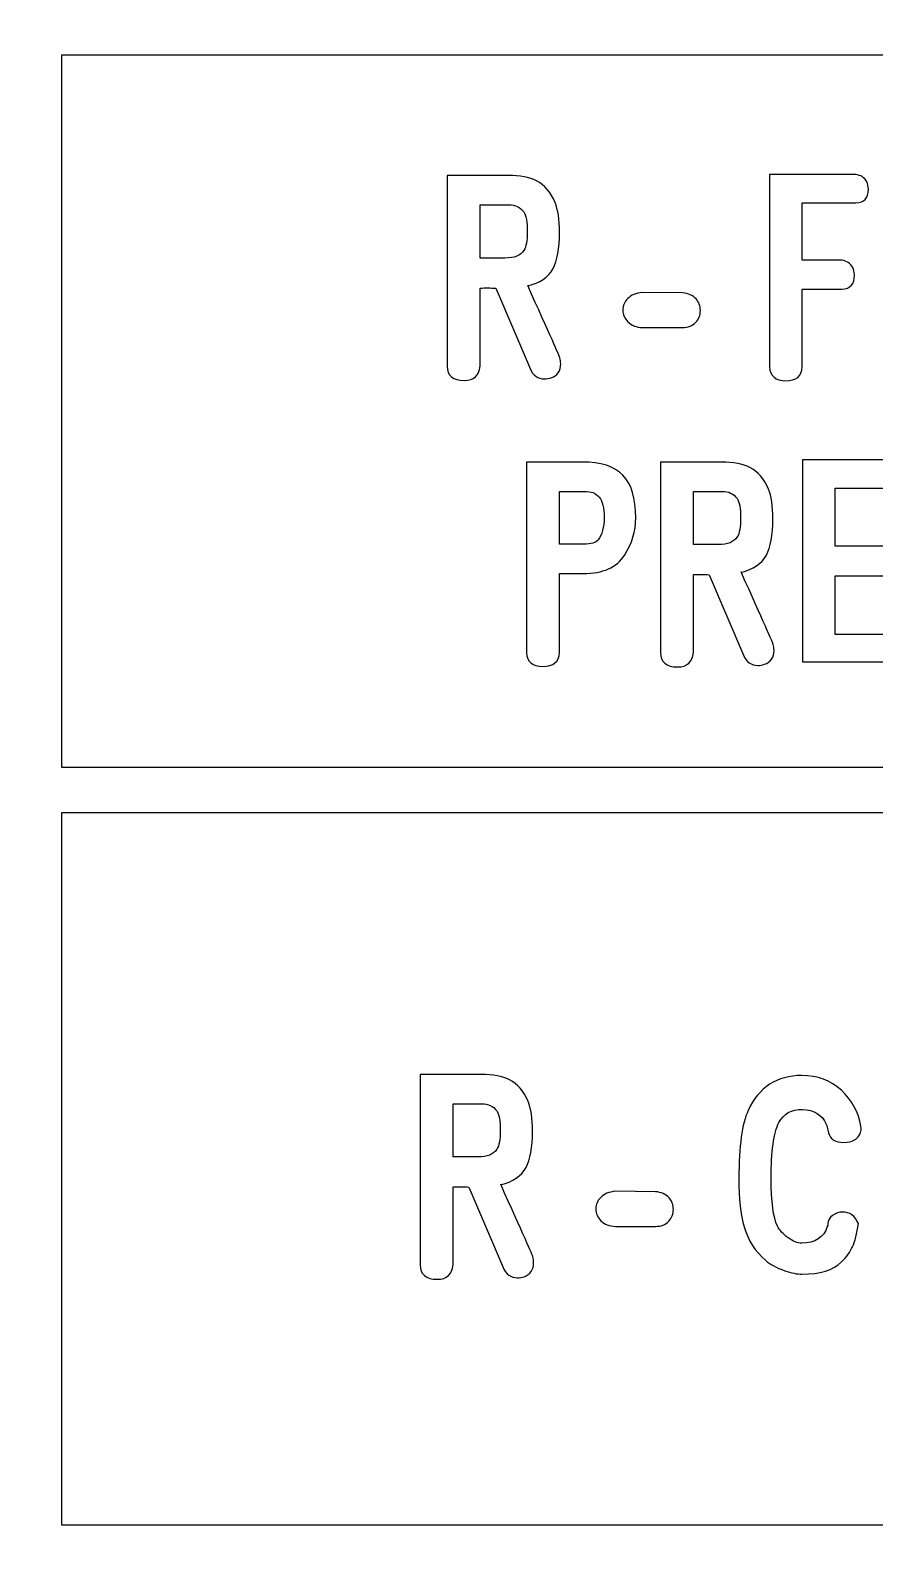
# Model space of a CAD drawing. Extents: x -224 to 225, y -79 to 79.
# Drawn here: x 152.49 to 165.25, y -57.31 to -34.39 of the extents above; entities that cross this region are included whole.
import ezdxf

# ---------------------------------------------------------------- set-up
doc = ezdxf.new("R2010")
doc.units = 0
doc.header["$MEASUREMENT"] = 0
doc.layers.add('PLAN_1', color=7, linetype='CONTINUOUS')

msp = doc.modelspace()

# ---------------------------------------------------------------- linework, layer by layer
at = {"layer": 'PLAN_1', "color": 250}
for points, knots in [([(223.9759, 78.3773), (223.9759, 78.3773), (80.9759, 78.3773), (80.9759, 78.3773), (80.9759, 78.3773), (80.4251, 78.3773), (79.9759, 77.9273), (79.9759, 77.3758), (79.9759, 77.3758), (79.9759, 77.3758), (79.9758, 71.3342), (79.9758, 71.3342), (79.9758, 71.3342), (79.9758, 70.7827), (80.4251, 70.3325), (80.9759, 70.3325), (80.9759, 70.3325), (80.9759, 70.3325), (84.7471, 70.3329), (84.7471, 70.3329), (84.7471, 70.3329), (84.7471, 70.3329), (84.7471, 70.3312), (84.7471, 70.3312), (84.7471, 70.3312), (84.7774, 70.3321), (84.8074, 70.3317), (84.8374, 70.3317), (84.8374, 70.3317), (88.2125, 70.3329), (90.9501, 67.5933), (90.9501, 64.2164), (90.9501, 64.2164), (90.9499, 60.8399), (88.2127, 58.101), (84.8374, 58.101), (84.8374, 58.101), (84.8072, 58.1014), (84.7774, 58.1018), (84.7474, 58.1024), (84.7474, 58.1024), (84.7474, 58.1024), (84.7471, 58.1014), (84.7471, 58.1014), (84.7471, 58.1014), (84.7471, 58.1014), (80.9759, 58.1014), (80.9759, 58.1014), (80.9759, 58.1014), (80.4251, 58.1014), (79.9759, 57.6514), (79.9759, 57.0999), (79.9759, 57.0999), (79.9759, 57.0999), (79.9758, -57.5), (79.9758, -57.5), (79.9758, -57.5), (79.9758, -58.0516), (80.4251, -58.5014), (80.9759, -58.5014), (80.9759, -58.5014), (80.9759, -58.5014), (84.7471, -58.5013), (84.7471, -58.5013), (84.7471, -58.5013), (84.7471, -58.5013), (84.7471, -58.502), (84.7471, -58.502), (84.7471, -58.502), (84.7774, -58.5013), (84.8074, -58.5014), (84.8374, -58.5014), (84.8374, -58.5014), (88.2125, -58.5013), (90.9501, -61.2399), (90.9501, -64.6167), (90.9501, -64.6167), (90.9499, -67.9901), (88.2177, -70.7272), (84.8467, -70.7321), (84.8467, -70.7321), (84.8397, -70.7321), (84.8338, -70.732), (84.8269, -70.7319), (84.8269, -70.7319), (84.8002, -70.7315), (84.7739, -70.7314), (84.7474, -70.7309), (84.7474, -70.7309), (84.7474, -70.7309), (84.7471, -70.7314), (84.7471, -70.7314), (84.7471, -70.7314), (84.7471, -70.7314), (80.9759, -70.7314), (80.9759, -70.7314), (80.9759, -70.7314), (80.4251, -70.7314), (79.9759, -71.181), (79.9759, -71.7325), (79.9759, -71.7325), (79.9759, -71.7325), (79.9758, -77.6209), (79.9758, -77.6209), (79.9758, -77.6209), (79.9758, -77.9033), (80.0791, -78.1466), (80.2822, -78.3424), (80.2822, -78.3424), (80.4854, -78.5379), (80.7318, -78.6325), (81.0136, -78.6218), (81.0136, -78.6218), (81.0136, -78.6218), (224.0136, -78.5346), (224.0136, -78.5346), (224.0136, -78.5346), (224.5508, -78.5142), (224.9758, -78.0725), (224.9758, -77.5342), (224.9758, -77.5342), (224.9758, -77.5342), (224.9758, -71.7378), (224.9758, -71.7378), (224.9758, -71.7378), (224.9758, -71.1866), (224.5266, -70.7368), (223.9758, -70.7368), (223.9758, -70.7368), (223.9758, -70.7368), (220.4778, -70.7365), (220.4778, -70.7365), (220.4778, -70.7365), (220.4778, -70.7365), (220.4778, -70.735), (220.4778, -70.735), (220.4778, -70.735), (220.4481, -70.7357), (220.4179, -70.7368), (220.3879, -70.7368), (220.3879, -70.7368), (217.0127, -70.7365), (214.2753, -67.9983), (214.2753, -64.6215), (214.2753, -64.6215), (214.2753, -61.2481), (217.0057, -58.5128), (220.3752, -58.506), (220.3752, -58.506), (220.381, -58.5058), (220.3857, -58.506), (220.3914, -58.5058), (220.3914, -58.5058), (220.4203, -58.5054), (220.4492, -58.5066), (220.4779, -58.5072), (220.4779, -58.5072), (220.4779, -58.5072), (220.4778, -58.505), (220.4778, -58.505), (220.4778, -58.505), (220.4778, -58.505), (223.9759, -58.505), (223.9759, -58.505), (223.9759, -58.505), (224.5267, -58.505), (224.9758, -58.0556), (224.9758, -57.5041), (224.9758, -57.5041), (224.9758, -57.5041), (224.9758, 57.096), (224.9758, 57.096), (224.9758, 57.096), (224.9758, 57.6478), (224.5266, 58.0971), (223.9758, 58.0971), (223.9758, 58.0971), (223.9758, 58.0971), (220.4778, 58.0973), (220.4778, 58.0973), (220.4778, 58.0973), (220.4778, 58.0973), (220.4778, 58.099), (220.4778, 58.099), (220.4778, 58.099), (220.4481, 58.0981), (220.4179, 58.0971), (220.3879, 58.0971), (220.3879, 58.0971), (217.0127, 58.0973), (214.2753, 60.8356), (214.2753, 64.2126), (214.2753, 64.2126), (214.2753, 67.5856), (217.0053, 70.3207), (220.3743, 70.3279), (220.3743, 70.3279), (220.3808, 70.3282), (220.386, 70.3279), (220.3923, 70.328), (220.3923, 70.328), (220.4209, 70.3288), (220.4495, 70.3274), (220.4779, 70.3268), (220.4779, 70.3268), (220.4779, 70.3268), (220.4778, 70.3291), (220.4778, 70.3291), (220.4778, 70.3291), (220.4778, 70.3291), (223.9759, 70.3291), (223.9759, 70.3291), (223.9759, 70.3291), (224.5267, 70.3291), (224.9758, 70.7785), (224.9758, 71.3299), (224.9758, 71.3299), (224.9758, 71.3299), (224.9758, 77.3759), (224.9758, 77.3759), (224.9758, 77.3759), (224.9758, 77.9276), (224.5265, 78.377), (223.9759, 78.3773)], [0, 0, 0, 0, 0.0175439, 0.0175439, 0.0175439, 0.0175439, 0.0350877, 0.0350877, 0.0350877, 0.0350877, 0.0526316, 0.0526316, 0.0526316, 0.0526316, 0.0701754, 0.0701754, 0.0701754, 0.0701754, 0.0877193, 0.0877193, 0.0877193, 0.0877193, 0.1052632, 0.1052632, 0.1052632, 0.1052632, 0.122807, 0.122807, 0.122807, 0.122807, 0.1403509, 0.1403509, 0.1403509, 0.1403509, 0.1578947, 0.1578947, 0.1578947, 0.1578947, 0.1754386, 0.1754386, 0.1754386, 0.1754386, 0.1929825, 0.1929825, 0.1929825, 0.1929825, 0.2105263, 0.2105263, 0.2105263, 0.2105263, 0.2280702, 0.2280702, 0.2280702, 0.2280702, 0.245614, 0.245614, 0.245614, 0.245614, 0.2631579, 0.2631579, 0.2631579, 0.2631579, 0.2807018, 0.2807018, 0.2807018, 0.2807018, 0.2982456, 0.2982456, 0.2982456, 0.2982456, 0.3157895, 0.3157895, 0.3157895, 0.3157895, 0.3333333, 0.3333333, 0.3333333, 0.3333333, 0.3508772, 0.3508772, 0.3508772, 0.3508772, 0.3684211, 0.3684211, 0.3684211, 0.3684211, 0.3859649, 0.3859649, 0.3859649, 0.3859649, 0.4035088, 0.4035088, 0.4035088, 0.4035088, 0.4210526, 0.4210526, 0.4210526, 0.4210526, 0.4385965, 0.4385965, 0.4385965, 0.4385965, 0.4561404, 0.4561404, 0.4561404, 0.4561404, 0.4736842, 0.4736842, 0.4736842, 0.4736842, 0.4912281, 0.4912281, 0.4912281, 0.4912281, 0.5087719, 0.5087719, 0.5087719, 0.5087719, 0.5263158, 0.5263158, 0.5263158, 0.5263158, 0.5438596, 0.5438596, 0.5438596, 0.5438596, 0.5614035, 0.5614035, 0.5614035, 0.5614035, 0.5789474, 0.5789474, 0.5789474, 0.5789474, 0.5964912, 0.5964912, 0.5964912, 0.5964912, 0.6140351, 0.6140351, 0.6140351, 0.6140351, 0.6315789, 0.6315789, 0.6315789, 0.6315789, 0.6491228, 0.6491228, 0.6491228, 0.6491228, 0.6666667, 0.6666667, 0.6666667, 0.6666667, 0.6842105, 0.6842105, 0.6842105, 0.6842105, 0.7017544, 0.7017544, 0.7017544, 0.7017544, 0.7192982, 0.7192982, 0.7192982, 0.7192982, 0.7368421, 0.7368421, 0.7368421, 0.7368421, 0.754386, 0.754386, 0.754386, 0.754386, 0.7719298, 0.7719298, 0.7719298, 0.7719298, 0.7894737, 0.7894737, 0.7894737, 0.7894737, 0.8070175, 0.8070175, 0.8070175, 0.8070175, 0.8245614, 0.8245614, 0.8245614, 0.8245614, 0.8421053, 0.8421053, 0.8421053, 0.8421053, 0.8596491, 0.8596491, 0.8596491, 0.8596491, 0.877193, 0.877193, 0.877193, 0.877193, 0.8947368, 0.8947368, 0.8947368, 0.8947368, 0.9122807, 0.9122807, 0.9122807, 0.9122807, 0.9298246, 0.9298246, 0.9298246, 0.9298246, 0.9473684, 0.9473684, 0.9473684, 0.9473684, 0.9649123, 0.9649123, 0.9649123, 0.9649123, 1, 1, 1, 1]), ([(101.9357, 69.1187), (101.9357, 69.1187), (203.0161, 69.1187), (203.0161, 69.1187), (203.0161, 69.1187), (203.0161, 69.1187), (203.0161, -69.3472), (203.0161, -69.3472), (203.0161, -69.3472), (203.0161, -69.3472), (101.9357, -69.3472), (101.9357, -69.3472), (101.9357, -69.3472), (101.9357, -69.3472), (101.9357, 69.1187), (101.9357, 69.1187)], [0, 0, 0, 0, 0.2, 0.2, 0.2, 0.2, 0.4, 0.4, 0.4, 0.4, 0.6, 0.6, 0.6, 0.6, 1, 1, 1, 1]), ([(152.9571, -34.7687), (152.9571, -34.7687), (177.016, -34.7687), (177.016, -34.7687), (177.016, -34.7687), (177.016, -34.7687), (177.016, -45.5231), (177.016, -45.5231), (177.016, -45.5231), (177.016, -45.5231), (152.9571, -45.5231), (152.9571, -45.5231), (152.9571, -45.5231), (152.9571, -45.5231), (152.9571, -34.7687), (152.9571, -34.7687)], [0, 0, 0, 0, 0.2, 0.2, 0.2, 0.2, 0.4, 0.4, 0.4, 0.4, 0.6, 0.6, 0.6, 0.6, 1, 1, 1, 1]), ([(152.9571, -46.2139), (152.9571, -46.2139), (177.016, -46.2139), (177.016, -46.2139), (177.016, -46.2139), (177.016, -46.2139), (177.016, -56.9683), (177.016, -56.9683), (177.016, -56.9683), (177.016, -56.9683), (152.9571, -56.9683), (152.9571, -56.9683), (152.9571, -56.9683), (152.9571, -56.9683), (152.9571, -46.2139), (152.9571, -46.2139)], [0, 0, 0, 0, 0.2, 0.2, 0.2, 0.2, 0.4, 0.4, 0.4, 0.4, 0.6, 0.6, 0.6, 0.6, 1, 1, 1, 1])]:
    msp.add_open_spline(points, degree=3, knots=knots, dxfattribs=at)
at = {"layer": 'PLAN_1', "color": 7}
for points, knots in [([(160.0437, -39.501), (160.0437, -39.501), (159.5273, -38.2868), (159.5273, -38.2868), (159.5273, -38.2868), (159.4448, -38.2831), (159.3652, -38.2824), (159.2889, -38.285), (159.2889, -38.285), (159.2889, -38.285), (159.289, -39.4635), (159.289, -39.4635), (159.289, -39.4635), (159.2757, -39.6078), (159.1955, -39.6798), (159.0486, -39.6798), (159.0486, -39.6798), (158.8753, -39.6798), (158.7893, -39.6079), (158.7918, -39.4635), (158.7918, -39.4635), (158.7918, -39.4635), (158.7919, -36.5844), (158.7919, -36.5844), (158.7919, -36.5844), (158.7919, -36.5844), (159.7137, -36.5844), (159.7137, -36.5844), (159.7137, -36.5844), (159.8923, -36.5844), (160.0352, -36.612), (160.142, -36.6665), (160.142, -36.6665), (160.2647, -36.7301), (160.3581, -36.8382), (160.4217, -36.9926), (160.4217, -36.9926), (160.4664, -37.1007), (160.4884, -37.2501), (160.4884, -37.4415), (160.4884, -37.4415), (160.4886, -37.6893), (160.456, -37.8724), (160.3918, -37.9908), (160.3918, -37.9908), (160.3207, -38.121), (160.1935, -38.2081), (160.0098, -38.2514), (160.0098, -38.2514), (160.0098, -38.2514), (160.008, -38.2456), (160.008, -38.2456), (160.008, -38.2456), (160.336, -38.972), (160.4986, -39.3371), (160.4961, -39.3408), (160.4961, -39.3408), (160.5033, -39.3681), (160.5069, -39.3962), (160.5069, -39.4248), (160.5069, -39.4248), (160.507, -39.5379), (160.4586, -39.6098), (160.3619, -39.641), (160.3619, -39.641), (160.327, -39.6517), (160.2946, -39.6575), (160.2634, -39.6575), (160.2634, -39.6575), (160.1618, -39.6575), (160.0886, -39.6054), (160.0437, -39.501)], [0, 0, 0, 0, 0.0526316, 0.0526316, 0.0526316, 0.0526316, 0.1052632, 0.1052632, 0.1052632, 0.1052632, 0.1578947, 0.1578947, 0.1578947, 0.1578947, 0.2105263, 0.2105263, 0.2105263, 0.2105263, 0.2631579, 0.2631579, 0.2631579, 0.2631579, 0.3157895, 0.3157895, 0.3157895, 0.3157895, 0.3684211, 0.3684211, 0.3684211, 0.3684211, 0.4210526, 0.4210526, 0.4210526, 0.4210526, 0.4736842, 0.4736842, 0.4736842, 0.4736842, 0.5263158, 0.5263158, 0.5263158, 0.5263158, 0.5789474, 0.5789474, 0.5789474, 0.5789474, 0.6315789, 0.6315789, 0.6315789, 0.6315789, 0.6842105, 0.6842105, 0.6842105, 0.6842105, 0.7368421, 0.7368421, 0.7368421, 0.7368421, 0.7894737, 0.7894737, 0.7894737, 0.7894737, 0.8421053, 0.8421053, 0.8421053, 0.8421053, 0.8947368, 0.8947368, 0.8947368, 0.8947368, 1, 1, 1, 1]), ([(164.1603, -36.9984), (164.1603, -36.9984), (164.1603, -37.8641), (164.1603, -37.8641), (164.1603, -37.8641), (164.1603, -37.8641), (164.7603, -37.8641), (164.7603, -37.8641), (164.7603, -37.8641), (164.7961, -37.8705), (164.827, -37.8814), (164.8531, -37.8978), (164.8531, -37.8978), (164.9155, -37.9374), (164.9472, -38.0009), (164.9478, -38.0874), (164.9478, -38.0874), (164.9493, -38.2238), (164.8868, -38.2958), (164.7603, -38.3035), (164.7603, -38.3035), (164.7603, -38.3035), (164.1603, -38.3034), (164.1603, -38.3034), (164.1603, -38.3034), (164.1603, -38.3034), (164.1603, -39.4769), (164.1603, -39.4769), (164.1603, -39.4769), (164.1513, -39.6175), (164.0674, -39.6867), (163.9072, -39.6854), (163.9072, -39.6854), (163.7555, -39.6841), (163.6746, -39.6148), (163.6631, -39.4769), (163.6631, -39.4769), (163.6631, -39.4769), (163.6632, -36.5717), (163.6632, -36.5717), (163.6632, -36.5717), (163.6632, -36.5717), (164.9709, -36.5717), (164.9709, -36.5717), (164.9709, -36.5717), (165.0064, -36.5756), (165.0375, -36.5853), (165.0635, -36.6017), (165.0635, -36.6017), (165.1259, -36.641), (165.1576, -36.7059), (165.1589, -36.7957), (165.1589, -36.7957), (165.159, -36.9272), (165.0959, -36.9946), (164.9707, -36.9984), (164.9707, -36.9984), (164.9707, -36.9984), (164.1603, -36.9984), (164.1603, -36.9984)], [0, 0, 0, 0, 0.0625, 0.0625, 0.0625, 0.0625, 0.125, 0.125, 0.125, 0.125, 0.1875, 0.1875, 0.1875, 0.1875, 0.25, 0.25, 0.25, 0.25, 0.3125, 0.3125, 0.3125, 0.3125, 0.375, 0.375, 0.375, 0.375, 0.4375, 0.4375, 0.4375, 0.4375, 0.5, 0.5, 0.5, 0.5, 0.5625, 0.5625, 0.5625, 0.5625, 0.625, 0.625, 0.625, 0.625, 0.6875, 0.6875, 0.6875, 0.6875, 0.75, 0.75, 0.75, 0.75, 0.8125, 0.8125, 0.8125, 0.8125, 0.875, 0.875, 0.875, 0.875, 1, 1, 1, 1]), ([(159.9482, -37.1337), (159.8935, -37.0632), (159.8184, -37.0276), (159.7231, -37.0276), (159.7231, -37.0276), (159.7231, -37.0276), (159.289, -37.0276), (159.289, -37.0276), (159.289, -37.0276), (159.289, -37.0276), (159.289, -37.8324), (159.289, -37.8324), (159.289, -37.8324), (159.289, -37.8324), (159.6615, -37.8324), (159.6615, -37.8324), (159.6615, -37.8324), (159.8065, -37.8324), (159.903, -37.7937), (159.95, -37.7168), (159.95, -37.7168), (159.9851, -37.6607), (160.0021, -37.5693), (160.0021, -37.4415), (160.0021, -37.4415), (160.0022, -37.2844), (159.9843, -37.1822), (159.9482, -37.1337)], [0, 0, 0, 0, 0.125, 0.125, 0.125, 0.125, 0.25, 0.25, 0.25, 0.25, 0.375, 0.375, 0.375, 0.375, 0.5, 0.5, 0.5, 0.5, 0.625, 0.625, 0.625, 0.625, 0.75, 0.75, 0.75, 0.75, 1, 1, 1, 1]), ([(161.7421, -38.8806), (161.6524, -38.8793), (161.5799, -38.8514), (161.524, -38.7968), (161.524, -38.7968), (161.4732, -38.7457), (161.4477, -38.6856), (161.4477, -38.6162), (161.4477, -38.6162), (161.4478, -38.5495), (161.4719, -38.4922), (161.5202, -38.4445), (161.5202, -38.4445), (161.5724, -38.3911), (161.6467, -38.3606), (161.742, -38.3518), (161.742, -38.3518), (161.742, -38.3518), (162.3511, -38.3574), (162.3511, -38.3574), (162.3511, -38.3574), (162.4368, -38.3651), (162.5042, -38.3956), (162.5538, -38.4491), (162.5538, -38.4491), (162.5978, -38.4974), (162.6193, -38.5551), (162.6193, -38.6239), (162.6193, -38.6239), (162.6194, -38.693), (162.5964, -38.7529), (162.5506, -38.8024), (162.5506, -38.8024), (162.4999, -38.8558), (162.433, -38.8819), (162.351, -38.8806), (162.351, -38.8806), (162.351, -38.8806), (161.7421, -38.8806), (161.7421, -38.8806)], [0, 0, 0, 0, 0.0909091, 0.0909091, 0.0909091, 0.0909091, 0.1818182, 0.1818182, 0.1818182, 0.1818182, 0.2727273, 0.2727273, 0.2727273, 0.2727273, 0.3636364, 0.3636364, 0.3636364, 0.3636364, 0.4545455, 0.4545455, 0.4545455, 0.4545455, 0.5454545, 0.5454545, 0.5454545, 0.5454545, 0.6363636, 0.6363636, 0.6363636, 0.6363636, 0.7272727, 0.7272727, 0.7272727, 0.7272727, 0.8181818, 0.8181818, 0.8181818, 0.8181818, 1, 1, 1, 1]), ([(161.4756, -42.3169), (161.3554, -42.5046), (161.1462, -42.598), (160.85, -42.598), (160.85, -42.598), (160.85, -42.598), (160.4884, -42.598), (160.4884, -42.598), (160.4884, -42.598), (160.4884, -42.598), (160.4884, -43.7925), (160.4884, -43.7925), (160.4884, -43.7925), (160.482, -43.9316), (160.398, -44.001), (160.2372, -44.001), (160.2372, -44.001), (160.0796, -44.001), (159.9975, -43.9318), (159.9911, -43.7925), (159.9911, -43.7925), (159.9911, -43.7925), (159.9911, -40.9129), (159.9911, -40.9129), (159.9911, -40.9129), (159.9911, -40.9129), (160.8279, -40.9129), (160.8279, -40.9129), (160.8279, -40.9129), (161.1133, -40.9129), (161.3204, -40.979), (161.4488, -41.1113), (161.4488, -41.1113), (161.5772, -41.2434), (161.6414, -41.459), (161.6414, -41.7584), (161.6414, -41.7584), (161.6415, -41.9579), (161.5861, -42.1442), (161.4756, -42.3169)], [0, 0, 0, 0, 0.0909091, 0.0909091, 0.0909091, 0.0909091, 0.1818182, 0.1818182, 0.1818182, 0.1818182, 0.2727273, 0.2727273, 0.2727273, 0.2727273, 0.3636364, 0.3636364, 0.3636364, 0.3636364, 0.4545455, 0.4545455, 0.4545455, 0.4545455, 0.5454545, 0.5454545, 0.5454545, 0.5454545, 0.6363636, 0.6363636, 0.6363636, 0.6363636, 0.7272727, 0.7272727, 0.7272727, 0.7272727, 0.8181818, 0.8181818, 0.8181818, 0.8181818, 1, 1, 1, 1]), ([(163.2695, -43.8292), (163.2695, -43.8292), (162.7533, -42.6153), (162.7533, -42.6153), (162.7533, -42.6153), (162.6706, -42.6114), (162.5911, -42.6107), (162.5148, -42.6133), (162.5148, -42.6133), (162.5148, -42.6133), (162.5148, -43.7918), (162.5148, -43.7918), (162.5148, -43.7918), (162.5015, -43.9362), (162.4214, -44.0081), (162.2745, -44.0081), (162.2745, -44.0081), (162.1011, -44.0081), (162.0152, -43.9362), (162.0177, -43.7918), (162.0177, -43.7918), (162.0177, -43.7918), (162.0177, -40.9129), (162.0177, -40.9129), (162.0177, -40.9129), (162.0177, -40.9129), (162.9395, -40.9129), (162.9395, -40.9129), (162.9395, -40.9129), (163.1183, -40.9129), (163.2611, -40.9403), (163.3679, -40.9948), (163.3679, -40.9948), (163.4907, -41.0583), (163.584, -41.1665), (163.6476, -41.3209), (163.6476, -41.3209), (163.6922, -41.4289), (163.7143, -41.5784), (163.7143, -41.7698), (163.7143, -41.7698), (163.7144, -42.0176), (163.6819, -42.2007), (163.6177, -42.3191), (163.6177, -42.3191), (163.5465, -42.4493), (163.4194, -42.5364), (163.2357, -42.5797), (163.2357, -42.5797), (163.2357, -42.5797), (163.234, -42.5739), (163.234, -42.5739), (163.234, -42.5739), (163.562, -43.3005), (163.7245, -43.6653), (163.722, -43.6691), (163.722, -43.6691), (163.7291, -43.6964), (163.7328, -43.7245), (163.7328, -43.7531), (163.7328, -43.7531), (163.7328, -43.8661), (163.6845, -43.9381), (163.5878, -43.9693), (163.5878, -43.9693), (163.553, -43.9799), (163.5205, -43.9858), (163.4893, -43.9858), (163.4893, -43.9858), (163.3877, -43.9858), (163.3145, -43.9337), (163.2695, -43.8292)], [0, 0, 0, 0, 0.0526316, 0.0526316, 0.0526316, 0.0526316, 0.1052632, 0.1052632, 0.1052632, 0.1052632, 0.1578947, 0.1578947, 0.1578947, 0.1578947, 0.2105263, 0.2105263, 0.2105263, 0.2105263, 0.2631579, 0.2631579, 0.2631579, 0.2631579, 0.3157895, 0.3157895, 0.3157895, 0.3157895, 0.3684211, 0.3684211, 0.3684211, 0.3684211, 0.4210526, 0.4210526, 0.4210526, 0.4210526, 0.4736842, 0.4736842, 0.4736842, 0.4736842, 0.5263158, 0.5263158, 0.5263158, 0.5263158, 0.5789474, 0.5789474, 0.5789474, 0.5789474, 0.6315789, 0.6315789, 0.6315789, 0.6315789, 0.6842105, 0.6842105, 0.6842105, 0.6842105, 0.7368421, 0.7368421, 0.7368421, 0.7368421, 0.7894737, 0.7894737, 0.7894737, 0.7894737, 0.8421053, 0.8421053, 0.8421053, 0.8421053, 0.8947368, 0.8947368, 0.8947368, 0.8947368, 1, 1, 1, 1]), ([(164.1613, -43.9337), (164.1613, -43.9337), (164.1613, -40.881), (164.1613, -40.881), (164.1613, -40.881), (164.1613, -40.881), (165.5878, -40.881), (165.5878, -40.881), (165.5878, -40.881), (165.7059, -40.9256), (165.7644, -40.9981), (165.7644, -41.0973), (165.7644, -41.0973), (165.7644, -41.2237), (165.7059, -41.2949), (165.5877, -41.3096), (165.5877, -41.3096), (165.5877, -41.3096), (164.6583, -41.3094), (164.6583, -41.3094), (164.6583, -41.3094), (164.6583, -41.3094), (164.6583, -42.1849), (164.6583, -42.1849), (164.6583, -42.1849), (164.6583, -42.1849), (165.3908, -42.1849), (165.3908, -42.1849), (165.3908, -42.1849), (165.5108, -42.2019), (165.5712, -42.2803), (165.5712, -42.4195), (165.5712, -42.4195), (165.5714, -42.5471), (165.5108, -42.6185), (165.3906, -42.6318), (165.3906, -42.6318), (165.3906, -42.6318), (164.6583, -42.6317), (164.6583, -42.6317), (164.6583, -42.6317), (164.6583, -42.6317), (164.6583, -43.5166), (164.6583, -43.5166), (164.6583, -43.5166), (164.6583, -43.5166), (165.6303, -43.5166), (165.6303, -43.5166), (165.6303, -43.5166), (165.7486, -43.5281), (165.8076, -43.5968), (165.8076, -43.7233), (165.8076, -43.7233), (165.8077, -43.8509), (165.7485, -43.921), (165.6309, -43.9337), (165.6309, -43.9337), (165.6309, -43.9337), (164.1613, -43.9337), (164.1613, -43.9337)], [0, 0, 0, 0, 0.0625, 0.0625, 0.0625, 0.0625, 0.125, 0.125, 0.125, 0.125, 0.1875, 0.1875, 0.1875, 0.1875, 0.25, 0.25, 0.25, 0.25, 0.3125, 0.3125, 0.3125, 0.3125, 0.375, 0.375, 0.375, 0.375, 0.4375, 0.4375, 0.4375, 0.4375, 0.5, 0.5, 0.5, 0.5, 0.5625, 0.5625, 0.5625, 0.5625, 0.625, 0.625, 0.625, 0.625, 0.6875, 0.6875, 0.6875, 0.6875, 0.75, 0.75, 0.75, 0.75, 0.8125, 0.8125, 0.8125, 0.8125, 0.875, 0.875, 0.875, 0.875, 1, 1, 1, 1]), ([(161.1462, -41.5644), (161.1228, -41.4678), (161.0705, -41.4036), (160.9911, -41.3725), (160.9911, -41.3725), (160.9664, -41.3629), (160.918, -41.3578), (160.8461, -41.3578), (160.8461, -41.3578), (160.8461, -41.3578), (160.4884, -41.3578), (160.4884, -41.3578), (160.4884, -41.3578), (160.4884, -41.3578), (160.4884, -42.155), (160.4884, -42.155), (160.4884, -42.155), (160.4884, -42.155), (160.8539, -42.155), (160.8539, -42.155), (160.8539, -42.155), (160.965, -42.155), (161.0381, -42.1334), (161.0712, -42.0895), (161.0712, -42.0895), (161.1335, -42.0087), (161.1646, -41.8988), (161.1646, -41.7584), (161.1646, -41.7584), (161.1647, -41.68), (161.1583, -41.6152), (161.1462, -41.5644)], [0, 0, 0, 0, 0.1111111, 0.1111111, 0.1111111, 0.1111111, 0.2222222, 0.2222222, 0.2222222, 0.2222222, 0.3333333, 0.3333333, 0.3333333, 0.3333333, 0.4444444, 0.4444444, 0.4444444, 0.4444444, 0.5555556, 0.5555556, 0.5555556, 0.5555556, 0.6666667, 0.6666667, 0.6666667, 0.6666667, 0.7777778, 0.7777778, 0.7777778, 0.7777778, 1, 1, 1, 1]), ([(163.174, -41.462), (163.1195, -41.3915), (163.0443, -41.3559), (162.949, -41.3559), (162.949, -41.3559), (162.949, -41.3559), (162.5148, -41.3559), (162.5148, -41.3559), (162.5148, -41.3559), (162.5148, -41.3559), (162.5148, -42.1607), (162.5148, -42.1607), (162.5148, -42.1607), (162.5148, -42.1607), (162.8875, -42.1607), (162.8875, -42.1607), (162.8875, -42.1607), (163.0323, -42.1607), (163.1289, -42.122), (163.1759, -42.0451), (163.1759, -42.0451), (163.2109, -41.989), (163.228, -41.8976), (163.228, -41.7698), (163.228, -41.7698), (163.228, -41.6128), (163.2102, -41.5105), (163.174, -41.462)], [0, 0, 0, 0, 0.125, 0.125, 0.125, 0.125, 0.25, 0.25, 0.25, 0.25, 0.375, 0.375, 0.375, 0.375, 0.5, 0.5, 0.5, 0.5, 0.625, 0.625, 0.625, 0.625, 0.75, 0.75, 0.75, 0.75, 1, 1, 1, 1]), ([(159.6349, -53.0802), (159.6349, -53.0802), (159.1188, -51.8659), (159.1188, -51.8659), (159.1188, -51.8659), (159.036, -51.8623), (158.9565, -51.8616), (158.8802, -51.8641), (158.8802, -51.8641), (158.8802, -51.8641), (158.8802, -53.0427), (158.8802, -53.0427), (158.8802, -53.0427), (158.8669, -53.1868), (158.7868, -53.2588), (158.6399, -53.2588), (158.6399, -53.2588), (158.4665, -53.2588), (158.3806, -53.1869), (158.3831, -53.0427), (158.3831, -53.0427), (158.3831, -53.0427), (158.3832, -50.1635), (158.3832, -50.1635), (158.3832, -50.1635), (158.3832, -50.1635), (159.3049, -50.1635), (159.3049, -50.1635), (159.3049, -50.1635), (159.4835, -50.1635), (159.6265, -50.1911), (159.7333, -50.2457), (159.7333, -50.2457), (159.8562, -50.3093), (159.9494, -50.4174), (160.013, -50.5717), (160.013, -50.5717), (160.0576, -50.6799), (160.0797, -50.8293), (160.0797, -51.0205), (160.0797, -51.0205), (160.0798, -51.2684), (160.0473, -51.4516), (159.9831, -51.5698), (159.9831, -51.5698), (159.9119, -51.7001), (159.7848, -51.7873), (159.6011, -51.8304), (159.6011, -51.8304), (159.6011, -51.8304), (159.5994, -51.8247), (159.5994, -51.8247), (159.5994, -51.8247), (159.9272, -52.5511), (160.0899, -52.9162), (160.0874, -52.92), (160.0874, -52.92), (160.0945, -52.9472), (160.0982, -52.9752), (160.0982, -53.004), (160.0982, -53.004), (160.0983, -53.1171), (160.0499, -53.1889), (159.9532, -53.22), (159.9532, -53.22), (159.9185, -53.2309), (159.8859, -53.2365), (159.8547, -53.2365), (159.8547, -53.2365), (159.7532, -53.2364), (159.6799, -53.1844), (159.6349, -53.0802)], [0, 0, 0, 0, 0.0526316, 0.0526316, 0.0526316, 0.0526316, 0.1052632, 0.1052632, 0.1052632, 0.1052632, 0.1578947, 0.1578947, 0.1578947, 0.1578947, 0.2105263, 0.2105263, 0.2105263, 0.2105263, 0.2631579, 0.2631579, 0.2631579, 0.2631579, 0.3157895, 0.3157895, 0.3157895, 0.3157895, 0.3684211, 0.3684211, 0.3684211, 0.3684211, 0.4210526, 0.4210526, 0.4210526, 0.4210526, 0.4736842, 0.4736842, 0.4736842, 0.4736842, 0.5263158, 0.5263158, 0.5263158, 0.5263158, 0.5789474, 0.5789474, 0.5789474, 0.5789474, 0.6315789, 0.6315789, 0.6315789, 0.6315789, 0.6842105, 0.6842105, 0.6842105, 0.6842105, 0.7368421, 0.7368421, 0.7368421, 0.7368421, 0.7894737, 0.7894737, 0.7894737, 0.7894737, 0.8421053, 0.8421053, 0.8421053, 0.8421053, 0.8947368, 0.8947368, 0.8947368, 0.8947368, 1, 1, 1, 1]), ([(164.7528, -52.9962), (164.6282, -53.1202), (164.4292, -53.1825), (164.1545, -53.1825), (164.1545, -53.1825), (164.0815, -53.1825), (163.995, -53.1654), (163.8958, -53.1305), (163.8958, -53.1305), (163.7693, -53.0858), (163.6708, -53.0331), (163.6015, -52.9721), (163.6015, -52.9721), (163.4491, -52.8404), (163.3421, -52.6727), (163.2811, -52.4693), (163.2811, -52.4693), (163.2252, -52.2868), (163.1985, -52.0421), (163.201, -51.7358), (163.201, -51.7358), (163.2024, -51.2476), (163.2487, -50.9055), (163.3409, -50.7097), (163.3409, -50.7097), (163.505, -50.3569), (163.775, -50.1809), (164.1526, -50.1809), (164.1526, -50.1809), (164.3899, -50.1809), (164.5893, -50.2546), (164.7508, -50.4026), (164.7508, -50.4026), (164.9129, -50.554), (165.0114, -50.7351), (165.0445, -50.9461), (165.0445, -50.9461), (165.0522, -50.9867), (165.0502, -51.0192), (165.0394, -51.0428), (165.0394, -51.0428), (165.002, -51.1419), (164.9174, -51.1916), (164.7858, -51.1916), (164.7858, -51.1916), (164.6605, -51.1915), (164.5849, -51.1438), (164.5588, -51.0485), (164.5588, -51.0485), (164.5431, -50.9792), (164.5302, -50.9353), (164.5213, -50.9164), (164.5213, -50.9164), (164.4597, -50.7738), (164.3395, -50.7001), (164.1622, -50.6951), (164.1622, -50.6951), (163.9958, -50.6901), (163.8774, -50.7562), (163.8068, -50.8922), (163.8068, -50.8922), (163.7287, -51.0453), (163.6892, -51.3264), (163.6892, -51.7358), (163.6892, -51.7358), (163.6894, -52.0885), (163.721, -52.3281), (163.7839, -52.4547), (163.7839, -52.4547), (163.8152, -52.5177), (163.8685, -52.5767), (163.9441, -52.6314), (163.9441, -52.6314), (164.02, -52.686), (164.0891, -52.7133), (164.1507, -52.7133), (164.1507, -52.7133), (164.3573, -52.7133), (164.4857, -52.6295), (164.5366, -52.4616), (164.5366, -52.4616), (164.5367, -52.4616), (164.5379, -52.4642), (164.5404, -52.4693), (164.5404, -52.4693), (164.5419, -52.4654), (164.5442, -52.4489), (164.5474, -52.4191), (164.5474, -52.4191), (164.55, -52.372), (164.5735, -52.3308), (164.6186, -52.2964), (164.6186, -52.2964), (164.6633, -52.2614), (164.7139, -52.2443), (164.7711, -52.2443), (164.7711, -52.2443), (164.878, -52.2441), (164.9568, -52.3008), (165.0076, -52.4152), (165.0076, -52.4152), (164.9868, -52.5704), (164.9574, -52.6886), (164.9199, -52.7694), (164.9199, -52.7694), (164.8869, -52.8424), (164.8309, -52.9181), (164.7528, -52.9962)], [0, 0, 0, 0, 0.0357143, 0.0357143, 0.0357143, 0.0357143, 0.0714286, 0.0714286, 0.0714286, 0.0714286, 0.1071429, 0.1071429, 0.1071429, 0.1071429, 0.1428571, 0.1428571, 0.1428571, 0.1428571, 0.1785714, 0.1785714, 0.1785714, 0.1785714, 0.2142857, 0.2142857, 0.2142857, 0.2142857, 0.25, 0.25, 0.25, 0.25, 0.2857143, 0.2857143, 0.2857143, 0.2857143, 0.3214286, 0.3214286, 0.3214286, 0.3214286, 0.3571429, 0.3571429, 0.3571429, 0.3571429, 0.3928571, 0.3928571, 0.3928571, 0.3928571, 0.4285714, 0.4285714, 0.4285714, 0.4285714, 0.4642857, 0.4642857, 0.4642857, 0.4642857, 0.5, 0.5, 0.5, 0.5, 0.5357143, 0.5357143, 0.5357143, 0.5357143, 0.5714286, 0.5714286, 0.5714286, 0.5714286, 0.6071429, 0.6071429, 0.6071429, 0.6071429, 0.6428571, 0.6428571, 0.6428571, 0.6428571, 0.6785714, 0.6785714, 0.6785714, 0.6785714, 0.7142857, 0.7142857, 0.7142857, 0.7142857, 0.75, 0.75, 0.75, 0.75, 0.7857143, 0.7857143, 0.7857143, 0.7857143, 0.8214286, 0.8214286, 0.8214286, 0.8214286, 0.8571429, 0.8571429, 0.8571429, 0.8571429, 0.8928571, 0.8928571, 0.8928571, 0.8928571, 0.9285714, 0.9285714, 0.9285714, 0.9285714, 1, 1, 1, 1]), ([(159.5395, -50.7128), (159.4849, -50.6424), (159.4097, -50.6068), (159.3144, -50.6068), (159.3144, -50.6068), (159.3144, -50.6068), (158.8802, -50.6067), (158.8802, -50.6067), (158.8802, -50.6067), (158.8802, -50.6067), (158.8802, -51.4115), (158.8802, -51.4115), (158.8802, -51.4115), (158.8802, -51.4115), (159.2527, -51.4115), (159.2527, -51.4115), (159.2527, -51.4115), (159.3978, -51.4115), (159.4943, -51.3728), (159.5413, -51.2958), (159.5413, -51.2958), (159.5764, -51.2399), (159.5934, -51.1483), (159.5934, -51.0205), (159.5934, -51.0205), (159.5934, -50.8634), (159.5756, -50.7612), (159.5395, -50.7128)], [0, 0, 0, 0, 0.125, 0.125, 0.125, 0.125, 0.25, 0.25, 0.25, 0.25, 0.375, 0.375, 0.375, 0.375, 0.5, 0.5, 0.5, 0.5, 0.625, 0.625, 0.625, 0.625, 0.75, 0.75, 0.75, 0.75, 1, 1, 1, 1]), ([(161.3333, -52.4597), (161.2438, -52.4585), (161.1712, -52.4306), (161.1153, -52.3758), (161.1153, -52.3758), (161.0644, -52.3249), (161.039, -52.2646), (161.039, -52.1954), (161.039, -52.1954), (161.039, -52.1285), (161.0632, -52.0714), (161.1115, -52.0237), (161.1115, -52.0237), (161.1637, -51.9703), (161.238, -51.9397), (161.3333, -51.9308), (161.3333, -51.9308), (161.3333, -51.9308), (161.9423, -51.9366), (161.9423, -51.9366), (161.9423, -51.9366), (162.0283, -51.9441), (162.0955, -51.9748), (162.1451, -52.0281), (162.1451, -52.0281), (162.1892, -52.0764), (162.2106, -52.1343), (162.2106, -52.2029), (162.2106, -52.2029), (162.2106, -52.2722), (162.1877, -52.332), (162.1419, -52.3816), (162.1419, -52.3816), (162.0912, -52.4349), (162.0243, -52.461), (161.9423, -52.4598), (161.9423, -52.4598), (161.9423, -52.4598), (161.3333, -52.4597), (161.3333, -52.4597)], [0, 0, 0, 0, 0.0909091, 0.0909091, 0.0909091, 0.0909091, 0.1818182, 0.1818182, 0.1818182, 0.1818182, 0.2727273, 0.2727273, 0.2727273, 0.2727273, 0.3636364, 0.3636364, 0.3636364, 0.3636364, 0.4545455, 0.4545455, 0.4545455, 0.4545455, 0.5454545, 0.5454545, 0.5454545, 0.5454545, 0.6363636, 0.6363636, 0.6363636, 0.6363636, 0.7272727, 0.7272727, 0.7272727, 0.7272727, 0.8181818, 0.8181818, 0.8181818, 0.8181818, 1, 1, 1, 1])]:
    msp.add_open_spline(points, degree=3, knots=knots, dxfattribs=at)

doc.saveas('drawing.dxf')
